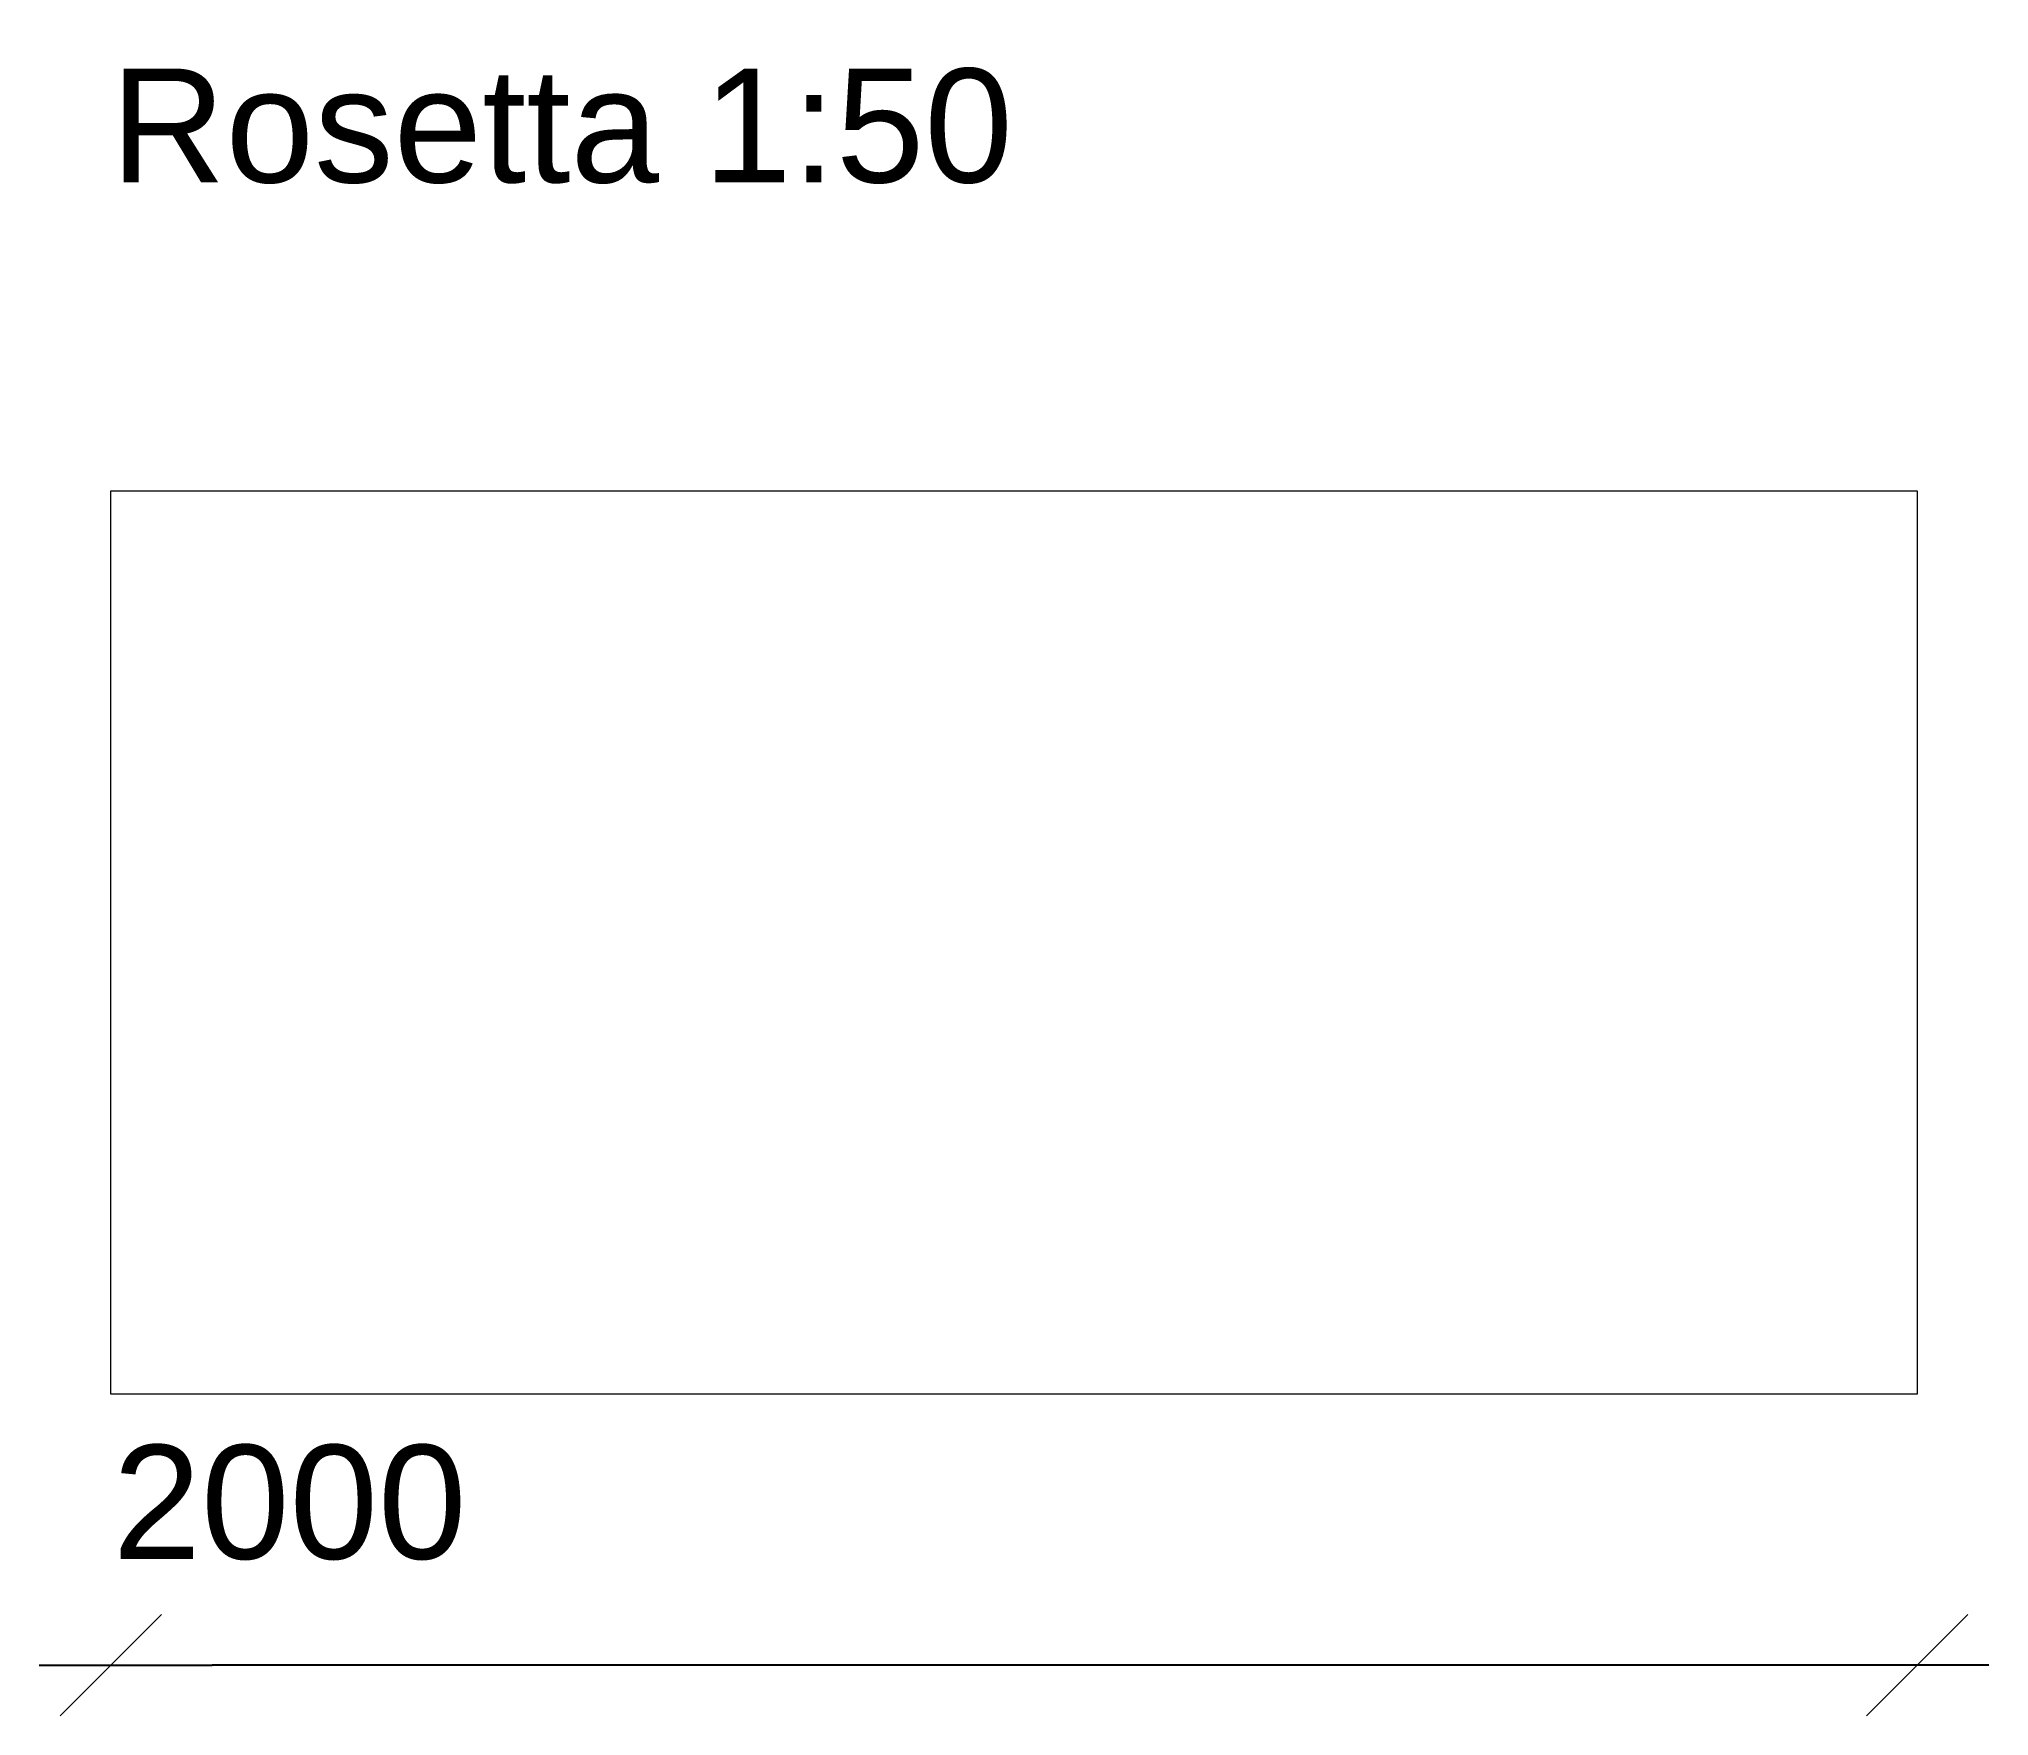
# Model space of a CAD drawing. Header units: millimetres. Extents: x -79 to 2079, y -356 to 1500.
import ezdxf

# ---------------------------------------------------------------- set-up
doc = ezdxf.new("R2010")
doc.units = ezdxf.units.MM
doc.header["$LTSCALE"] = 50
doc.header["$PDMODE"] = 1
doc.header["$PDSIZE"] = -2
doc.layers.add('Dimension', color=7, linetype='Continuous', lineweight=5)
doc.layers.add('None', color=7, linetype='Continuous', lineweight=5)
doc.styles.add('Arial', font='Arial.ttf')
doc.dimstyles.new('Arch', dxfattribs={"dimtxt": 126.090495, "dimasz": 112.241211, "dimexe": 158.75, "dimexo": 79.375, "dimgap": 79.375, "dimtad": 1, "dimdec": 0, "dimtxsty": 'Arial', "dimblk": 'VW_SLASH', "dimblk1": 'VW_SLASH', "dimblk2": 'VW_SLASH', "dimcen": 0, "dimdle": 79.375, "dimazin": 0, "dimtfac": 1, "dimtdec": 0, "dimtix": 1, "dimtmove": 0, "dimatfit": 0, "dimldrblk": 'VW_FILLEDARROW', "dimfxl": 1, "dimfrac": 2, "dimtolj": 1, "dimarcsym": 0})

# ---------------------------------------------------------------- blocks, each defined once
blk = doc.blocks.new('VW_SLASH')
at = {"color": 0, "linetype": 'ByBlock', "lineweight": -2, "transparency": 16777216}
blk.add_line((0.707, 0), (-1, 0), dxfattribs=at)
at = {"color": 0, "linetype": 'Continuous', "lineweight": 20, "transparency": 16777216, "flags": 128}
blk.add_lwpolyline([(0.5, 0.5), (-0.5, -0.5)], dxfattribs=at)
blk = doc.blocks.new('*D1')
at = {"layer": 'Defpoints', "color": 0, "transparency": 33554687}
for p in [(0, 0), (2000, 0), (0, -300)]:
    blk.add_point(p, dxfattribs=at)
at = {"layer": 'Dimension', "color": 0, "linetype": 'Continuous', "lineweight": -2, "transparency": 33554687}
blk.add_line((1887.8, -300), (112.2, -300), dxfattribs=at)
at = {"layer": 'Dimension', "color": 0, "lineweight": -2, "xscale": 112.2412109375, "yscale": 112.2412109375, "zscale": 112.2412109375, "rotation": 180}
blk.add_blockref('VW_SLASH', (0, -300), dxfattribs=at)
at = {"layer": 'Dimension', "color": 0, "lineweight": -2, "xscale": 112.2412109375, "yscale": 112.2412109375, "zscale": 112.2412109375}
blk.add_blockref('VW_SLASH', (2000, -300), dxfattribs=at)
at = {"layer": 'Dimension', "color": 0, "lineweight": 5, "transparency": 33554687, "insert": (198, -120.1), "char_height": 126.09, "attachment_point": 5, "style": 'Arial'}
blk.add_mtext('\\A1;2000', dxfattribs=at)
blk = doc.blocks.new('VW_FILLEDARROW')
at = {"linetype": 'Continuous', "lineweight": 0, "transparency": 16777216}
blk.add_hatch(color=0, dxfattribs=at).paths.add_polyline_path([(-1.414, 0.379), (0, 0), (-1.414, -0.379)])
at = {"color": 0, "linetype": 'Continuous', "lineweight": 5, "transparency": 16777216, "flags": 128}
blk.add_lwpolyline([(-1.414, 0.379), (0, 0), (-1.414, -0.379)], close=True, dxfattribs=at)

msp = doc.modelspace()

# ---------------------------------------------------------------- wipeouts: each hides what was drawn before it
at = {"color": 255, "linetype": 'Continuous', "lineweight": 5, "transparency": 33554687}
for points in [[(0, 1298.9), (1003.7, 1298.9), (1003.7, 1500), (0, 1500)], [(0, 1000), (2000, 1000), (2000, 0), (0, 0)]]:
    msp.add_wipeout(points, dxfattribs=at).dxf.layer = 'None'

# ---------------------------------------------------------------- next in the draw order: linework, layer by layer
at = {"layer": 'None', "color": 7, "linetype": 'Continuous', "lineweight": 5, "transparency": 33554687, "flags": 128}
msp.add_lwpolyline([(0, 1000), (2000, 1000), (2000, 0), (0, 0)], close=True, dxfattribs=at)

# ---------------------------------------------------------------- next in the draw order: texts
at = {"layer": 'None', "color": 7, "transparency": 33554687, "insert": (0, 1467.3), "char_height": 126.09, "attachment_point": 1, "line_spacing_factor": 0.960695, "style": 'Arial'}
msp.add_mtext('Rosetta 1:50', dxfattribs=at)

# ---------------------------------------------------------------- next in the draw order: dimensions: what is measured, and where the dimension line sits
at = {"layer": 'Dimension', "color": 7, "linetype": 'Continuous', "lineweight": 5, "transparency": 33554687}
dim = msp.add_linear_dim(base=(0, -300), p1=(2000, 0), p2=(0, 0), dimstyle='Arch', override={"dimpost": '<>', "dimtxsty": 'Arial', "dimse1": 1, "dimse2": 1, "dimtix": 0, "dimtmove": 2}, dxfattribs=at)
dim.commit()
dim.dimension.update_dxf_attribs({"geometry": '*D1', "text_midpoint": (198, -120.1), "dimtype": 160})

doc.saveas('drawing.dxf')
